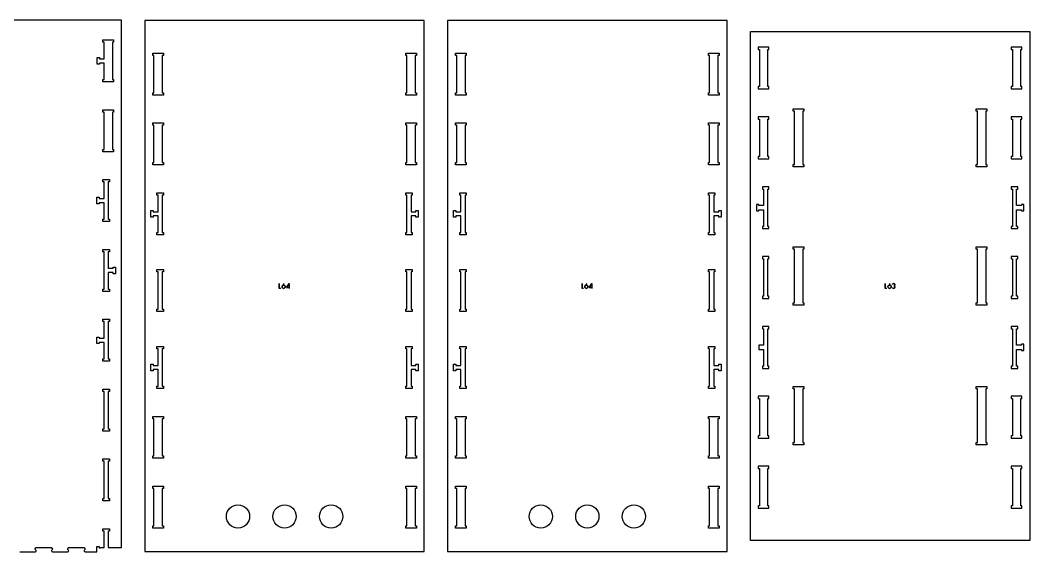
# Model space of a CAD drawing. Extents: x -8400 to 9125, y -4246 to 4193.
# Drawn here: x 1765 to 6100, y -1142 to 1142 of the extents above; entities that cross this region are included whole.
import ezdxf

# ---------------------------------------------------------------- set-up
doc = ezdxf.new("R2010")
doc.units = 0
for name, color, linetype in [('CUTS', 7, 'CONTINUOUS'), ('OUTLINES', 7, 'CONTINUOUS'), ('TAGS', 7, 'CONTINUOUS')]:
    doc.layers.add(name, color=color, linetype=linetype)

msp = doc.modelspace()

# ---------------------------------------------------------------- linework, layer by layer
at = {"layer": 'CUTS', "color": 4}
for points in [[(2166, 886.9), (2166, 876.9), (2120, 876.9), (2120, 886.9), (2125, 886.9), (2125, 957.9), (2105, 957.9), (2105, 952.9), (2095, 952.9), (2095, 980.9), (2105, 980.9), (2105, 975.9), (2125, 975.9), (2125, 1046.9), (2120, 1046.9), (2120, 1056.9), (2166, 1056.9), (2166, 1046.9), (2161, 1046.9), (2161, 886.9)], [(2375, 830.3), (2380, 830.3), (2380, 820.3), (2334, 820.3), (2334, 830.3), (2339, 830.3), (2339, 990.3), (2334, 990.3), (2334, 1000.3), (2380, 1000.3), (2380, 990.3), (2375, 990.3)], [(3425, 830.3), (3425, 990.3), (3420, 990.3), (3420, 1000.3), (3466, 1000.3), (3466, 990.3), (3461, 990.3), (3461, 830.3), (3466, 830.3), (3466, 820.3), (3420, 820.3), (3420, 830.3)], [(3675, 830.3), (3680, 830.3), (3680, 820.3), (3634, 820.3), (3634, 830.3), (3639, 830.3), (3639, 990.3), (3634, 990.3), (3634, 1000.3), (3680, 1000.3), (3680, 990.3), (3675, 990.3)], [(4725, 830.3), (4725, 990.3), (4720, 990.3), (4720, 1000.3), (4766, 1000.3), (4766, 990.3), (4761, 990.3), (4761, 830.3), (4766, 830.3), (4766, 820.3), (4720, 820.3), (4720, 830.3)], [(4975, 1016.3), (4980, 1016.3), (4980, 1026.3), (4934, 1026.3), (4934, 1016.3), (4939, 1016.3), (4939, 856.3), (4934, 856.3), (4934, 846.3), (4980, 846.3), (4980, 856.3), (4975, 856.3)], [(6025, 856.3), (6020, 856.3), (6020, 846.3), (6066, 846.3), (6066, 856.3), (6061, 856.3), (6061, 1016.3), (6066, 1016.3), (6066, 1026.3), (6061, 1026.3), (6020, 1026.3), (6020, 1016.3), (6025, 1016.3)], [(2161, 746.9), (2161, 586.9), (2166, 586.9), (2166, 576.9), (2120, 576.9), (2120, 586.9), (2125, 586.9), (2125, 746.9), (2120, 746.9), (2120, 756.9), (2166, 756.9), (2166, 746.9)], [(5089, 751.3), (5084, 751.3), (5084, 761.3), (5130, 761.3), (5130, 751.3), (5125, 751.3), (5125, 521.3), (5130, 521.3), (5130, 511.3), (5084, 511.3), (5084, 521.3), (5089, 521.3)], [(5875, 751.3), (5870, 751.3), (5870, 761.3), (5916, 761.3), (5916, 751.3), (5911, 751.3), (5911, 521.3), (5916, 521.3), (5916, 511.3), (5870, 511.3), (5870, 521.3), (5875, 521.3)], [(2380, 690.3), (2375, 690.3), (2375, 530.3), (2380, 530.3), (2380, 520.3), (2334, 520.3), (2334, 530.3), (2339, 530.3), (2339, 690.3), (2334, 690.3), (2334, 700.3), (2380, 700.3)], [(3425, 690.3), (3420, 690.3), (3420, 700.3), (3466, 700.3), (3466, 690.3), (3461, 690.3), (3461, 530.3), (3466, 530.3), (3466, 520.3), (3420, 520.3), (3420, 530.3), (3425, 530.3)], [(3680, 690.3), (3675, 690.3), (3675, 530.3), (3680, 530.3), (3680, 520.3), (3634, 520.3), (3634, 530.3), (3639, 530.3), (3639, 690.3), (3634, 690.3), (3634, 700.3), (3680, 700.3)], [(4725, 690.3), (4720, 690.3), (4720, 700.3), (4766, 700.3), (4766, 690.3), (4761, 690.3), (4761, 530.3), (4766, 530.3), (4766, 520.3), (4720, 520.3), (4720, 530.3), (4725, 530.3)], [(4980, 716.3), (4980, 726.3), (4934, 726.3), (4934, 716.3), (4939, 716.3), (4939, 556.3), (4934, 556.3), (4934, 546.3), (4980, 546.3), (4980, 556.3), (4975, 556.3), (4975, 716.3)], [(6020, 726.3), (6020, 716.3), (6025, 716.3), (6025, 556.3), (6020, 556.3), (6020, 546.3), (6066, 546.3), (6066, 556.3), (6061, 556.3), (6061, 716.3), (6066, 716.3), (6066, 726.3)], [(2148, 456.9), (2148, 446.9), (2143, 446.9), (2143, 286.9), (2148, 286.9), (2148, 276.9), (2120, 276.9), (2120, 286.9), (2125, 286.9), (2125, 357.9), (2104, 357.9), (2104, 352.9), (2094, 352.9), (2094, 380.9), (2104, 380.9), (2104, 375.9), (2125, 375.9), (2125, 446.9), (2120, 446.9), (2120, 456.9)], [(2357, 390.3), (2352, 390.3), (2352, 400.3), (2380, 400.3), (2380, 390.3), (2375, 390.3), (2375, 230.3), (2380, 230.3), (2380, 220.3), (2352, 220.3), (2352, 230.3), (2357, 230.3), (2357, 301.3), (2336, 301.3), (2336, 296.3), (2326, 296.3), (2326, 324.3), (2336, 324.3), (2336, 319.3), (2357, 319.3)], [(3464, 296.3), (3464, 301.3), (3443, 301.3), (3443, 230.3), (3448, 230.3), (3448, 220.3), (3420, 220.3), (3420, 230.3), (3425, 230.3), (3425, 390.3), (3420, 390.3), (3420, 400.3), (3448, 400.3), (3448, 390.3), (3443, 390.3), (3443, 319.3), (3464, 319.3), (3464, 324.3), (3474, 324.3), (3474, 296.3)], [(3657, 390.3), (3652, 390.3), (3652, 400.3), (3680, 400.3), (3680, 390.3), (3675, 390.3), (3675, 230.3), (3680, 230.3), (3680, 220.3), (3652, 220.3), (3652, 230.3), (3657, 230.3), (3657, 301.3), (3636, 301.3), (3636, 296.3), (3626, 296.3), (3626, 324.3), (3636, 324.3), (3636, 319.3), (3657, 319.3)], [(4764, 296.3), (4764, 301.3), (4743, 301.3), (4743, 230.3), (4748, 230.3), (4748, 220.3), (4720, 220.3), (4720, 230.3), (4725, 230.3), (4725, 390.3), (4720, 390.3), (4720, 400.3), (4748, 400.3), (4748, 390.3), (4743, 390.3), (4743, 319.3), (4764, 319.3), (4764, 324.3), (4774, 324.3), (4774, 296.3)], [(4936, 322.3), (4936, 327.3), (4957, 327.3), (4957, 256.3), (4952, 256.3), (4952, 246.3), (4980, 246.3), (4980, 256.3), (4975, 256.3), (4975, 416.3), (4980, 416.3), (4980, 426.3), (4952, 426.3), (4952, 416.3), (4957, 416.3), (4957, 345.3), (4936, 345.3), (4936, 350.3), (4926, 350.3), (4926, 322.3)], [(6074, 322.3), (6074, 350.3), (6064, 350.3), (6064, 345.3), (6043, 345.3), (6043, 416.3), (6048, 416.3), (6048, 426.3), (6020, 426.3), (6020, 416.3), (6025, 416.3), (6025, 256.3), (6020, 256.3), (6020, 246.3), (6048, 246.3), (6048, 256.3), (6043, 256.3), (6043, 327.3), (6064, 327.3), (6064, 322.3)], [(2164, 75.9), (2164, 80.9), (2174, 80.9), (2174, 52.9), (2164, 52.9), (2164, 57.9), (2143, 57.9), (2143, -13.1), (2148, -13.1), (2148, -23.1), (2120, -23.1), (2120, -13.1), (2125, -13.1), (2125, 146.9), (2120, 146.9), (2120, 156.9), (2148, 156.9), (2148, 146.9), (2143, 146.9), (2143, 75.9)], [(5089, 158.3), (5084, 158.3), (5084, 168.3), (5130, 168.3), (5130, 158.3), (5125, 158.3), (5125, -71.7), (5130, -71.7), (5130, -81.7), (5084, -81.7), (5084, -71.7), (5089, -71.7)], [(5875, 158.3), (5870, 158.3), (5870, 168.3), (5916, 168.3), (5916, 158.3), (5911, 158.3), (5911, -71.7), (5916, -71.7), (5916, -81.7), (5870, -81.7), (5870, -71.7), (5875, -71.7)], [(4957, 116.3), (4957, -43.7), (4952, -43.7), (4952, -53.7), (4980, -53.7), (4980, -43.7), (4975, -43.7), (4975, 116.3), (4980, 116.3), (4980, 126.3), (4952, 126.3), (4952, 116.3)], [(6020, -43.7), (6020, -53.7), (6048, -53.7), (6048, -43.7), (6043, -43.7), (6043, 116.3), (6048, 116.3), (6048, 126.3), (6020, 126.3), (6020, 116.3), (6025, 116.3), (6025, -43.7)], [(2352, -99.8), (2357, -99.8), (2357, 60.2), (2352, 60.2), (2352, 70.2), (2380, 70.2), (2380, 60.2), (2375, 60.2), (2375, -99.8), (2380, -99.8), (2380, -109.8), (2352, -109.8)], [(3420, 70.2), (3448, 70.2), (3448, 60.2), (3443, 60.2), (3443, -99.8), (3448, -99.8), (3448, -109.8), (3420, -109.8), (3420, -99.8), (3425, -99.8), (3425, 60.2), (3420, 60.2)], [(3652, -99.8), (3657, -99.8), (3657, 60.2), (3652, 60.2), (3652, 70.2), (3680, 70.2), (3680, 60.2), (3675, 60.2), (3675, -99.8), (3680, -99.8), (3680, -109.8), (3652, -109.8)], [(4720, 70.2), (4748, 70.2), (4748, 60.2), (4743, 60.2), (4743, -99.8), (4748, -99.8), (4748, -109.8), (4720, -109.8), (4720, -99.8), (4725, -99.8), (4725, 60.2), (4720, 60.2)], [(2120, -323.1), (2120, -313.1), (2125, -313.1), (2125, -242.1), (2104, -242.1), (2104, -247.1), (2094, -247.1), (2094, -219.1), (2104, -219.1), (2104, -224.1), (2125, -224.1), (2125, -153.1), (2120, -153.1), (2120, -143.1), (2148, -143.1), (2148, -153.1), (2143, -153.1), (2143, -313.1), (2148, -313.1), (2148, -323.1)], [(4980, -183.7), (4980, -173.7), (4952, -173.7), (4952, -183.7), (4957, -183.7), (4957, -254.7), (4936, -254.7), (4936, -272.7), (4957, -272.7), (4957, -343.7), (4952, -343.7), (4952, -353.7), (4980, -353.7), (4980, -343.7), (4975, -343.7), (4975, -183.7)], [(6043, -183.7), (6048, -183.7), (6048, -173.7), (6020, -173.7), (6020, -183.7), (6025, -183.7), (6025, -343.7), (6020, -343.7), (6020, -353.7), (6048, -353.7), (6048, -343.7), (6043, -343.7), (6043, -272.7), (6064, -272.7), (6064, -277.7), (6074, -277.7), (6074, -249.7), (6064, -249.7), (6064, -254.7), (6043, -254.7)], [(2380, -269.9), (2375, -269.9), (2375, -429.9), (2380, -429.9), (2380, -439.9), (2352, -439.9), (2352, -429.9), (2357, -429.9), (2357, -358.9), (2336, -358.9), (2336, -363.9), (2326, -363.9), (2326, -335.9), (2336, -335.9), (2336, -340.9), (2357, -340.9), (2357, -269.9), (2352, -269.9), (2352, -259.9), (2380, -259.9)], [(3448, -269.9), (3443, -269.9), (3443, -340.9), (3464, -340.9), (3464, -335.9), (3474, -335.9), (3474, -363.9), (3464, -363.9), (3464, -358.9), (3443, -358.9), (3443, -429.9), (3448, -429.9), (3448, -439.9), (3420, -439.9), (3420, -429.9), (3425, -429.9), (3425, -269.9), (3420, -269.9), (3420, -259.9), (3448, -259.9)], [(3680, -269.9), (3675, -269.9), (3675, -429.9), (3680, -429.9), (3680, -439.9), (3652, -439.9), (3652, -429.9), (3657, -429.9), (3657, -358.9), (3636, -358.9), (3636, -363.9), (3626, -363.9), (3626, -335.9), (3636, -335.9), (3636, -340.9), (3657, -340.9), (3657, -269.9), (3652, -269.9), (3652, -259.9), (3680, -259.9)], [(4748, -269.9), (4743, -269.9), (4743, -340.9), (4764, -340.9), (4764, -335.9), (4774, -335.9), (4774, -363.9), (4764, -363.9), (4764, -358.9), (4743, -358.9), (4743, -429.9), (4748, -429.9), (4748, -439.9), (4720, -439.9), (4720, -429.9), (4725, -429.9), (4725, -269.9), (4720, -269.9), (4720, -259.9), (4748, -259.9)], [(5089, -441.7), (5084, -441.7), (5084, -431.7), (5130, -431.7), (5130, -441.7), (5125, -441.7), (5125, -671.7), (5130, -671.7), (5130, -681.7), (5084, -681.7), (5084, -671.7), (5089, -671.7)], [(5875, -441.7), (5870, -441.7), (5870, -431.7), (5916, -431.7), (5916, -441.7), (5911, -441.7), (5911, -671.7), (5916, -671.7), (5916, -681.7), (5870, -681.7), (5870, -671.7), (5875, -671.7)], [(2148, -443.1), (2148, -453.1), (2143, -453.1), (2143, -613.1), (2148, -613.1), (2148, -623.1), (2120, -623.1), (2120, -613.1), (2125, -613.1), (2125, -453.1), (2120, -453.1), (2120, -443.1)], [(4934, -483.7), (4939, -483.7), (4939, -643.7), (4934, -643.7), (4934, -653.7), (4980, -653.7), (4980, -643.7), (4975, -643.7), (4975, -483.7), (4980, -483.7), (4980, -473.7), (4934, -473.7)], [(6066, -473.7), (6020, -473.7), (6020, -483.7), (6025, -483.7), (6025, -643.7), (6020, -643.7), (6020, -653.7), (6066, -653.7), (6066, -643.7), (6061, -643.7), (6061, -483.7), (6066, -483.7)], [(2380, -729.9), (2380, -739.9), (2334, -739.9), (2334, -729.9), (2339, -729.9), (2339, -569.9), (2334, -569.9), (2334, -559.9), (2380, -559.9), (2380, -569.9), (2375, -569.9), (2375, -729.9)], [(3466, -559.9), (3466, -569.9), (3461, -569.9), (3461, -729.9), (3466, -729.9), (3466, -739.9), (3420, -739.9), (3420, -729.9), (3425, -729.9), (3425, -569.9), (3420, -569.9), (3420, -559.9)], [(3680, -729.9), (3680, -739.9), (3634, -739.9), (3634, -729.9), (3639, -729.9), (3639, -569.9), (3634, -569.9), (3634, -559.9), (3680, -559.9), (3680, -569.9), (3675, -569.9), (3675, -729.9)], [(4766, -559.9), (4766, -569.9), (4761, -569.9), (4761, -729.9), (4766, -729.9), (4766, -739.9), (4720, -739.9), (4720, -729.9), (4725, -729.9), (4725, -569.9), (4720, -569.9), (4720, -559.9)], [(2148, -913.1), (2148, -923.1), (2120, -923.1), (2120, -913.1), (2125, -913.1), (2125, -753.1), (2120, -753.1), (2120, -743.1), (2148, -743.1), (2148, -753.1), (2143, -753.1), (2143, -913.1)], [(4975, -783.7), (4980, -783.7), (4980, -773.7), (4934, -773.7), (4934, -783.7), (4939, -783.7), (4939, -943.7), (4934, -943.7), (4934, -953.7), (4980, -953.7), (4980, -943.7), (4975, -943.7)], [(6025, -783.7), (6025, -943.7), (6020, -943.7), (6020, -953.7), (6066, -953.7), (6066, -943.7), (6061, -943.7), (6061, -783.7), (6066, -783.7), (6066, -773.7), (6020, -773.7), (6020, -783.7)], [(2375, -869.9), (2375, -1029.9), (2380, -1029.9), (2380, -1039.9), (2334, -1039.9), (2334, -1029.9), (2339, -1029.9), (2339, -869.9), (2334, -869.9), (2334, -859.9), (2380, -859.9), (2380, -869.9)], [(3420, -869.9), (3420, -859.9), (3466, -859.9), (3466, -869.9), (3461, -869.9), (3461, -1029.9), (3466, -1029.9), (3466, -1039.9), (3420, -1039.9), (3420, -1029.9), (3425, -1029.9), (3425, -869.9)], [(3675, -869.9), (3675, -1029.9), (3680, -1029.9), (3680, -1039.9), (3634, -1039.9), (3634, -1029.9), (3639, -1029.9), (3639, -869.9), (3634, -869.9), (3634, -859.9), (3680, -859.9), (3680, -869.9)], [(4720, -869.9), (4720, -859.9), (4766, -859.9), (4766, -869.9), (4761, -869.9), (4761, -1029.9), (4766, -1029.9), (4766, -1039.9), (4720, -1039.9), (4720, -1029.9), (4725, -1029.9), (4725, -869.9)]]:
    msp.add_lwpolyline(points, close=True, dxfattribs=at)
for centre in [(2700, -989.9), (2900, -989.9), (3100, -989.9), (4000, -989.9), (4200, -989.9), (4400, -989.9)]:
    msp.add_circle(centre, 50, dxfattribs=at)
at = {"layer": 'OUTLINES', "color": 5}
msp.add_lwpolyline([(1763.3, -1141.7), (1764.8, -1141.9), (1828.5, -1141.9), (1829.9, -1141.6), (1831.2, -1140.9), (1832.3, -1139.8), (1832.9, -1138.5), (1833.1, -1137.1), (1832.8, -1135.6), (1832, -1134.3), (1829.8, -1132.3), (1828.9, -1130.8), (1828.6, -1129.1), (1828.8, -1127.6), (1829.5, -1126.1), (1830.7, -1124.9), (1832.2, -1124.1), (1833.7, -1123.9), (1897.4, -1123.9), (1899, -1124.1), (1900.5, -1124.8), (1901.7, -1125.9), (1902.5, -1127.3), (1902.9, -1128.8), (1902.8, -1130.5), (1902.2, -1132), (1900.4, -1134.4), (1899.8, -1135.9), (1899.8, -1137.4), (1900.1, -1138.8), (1900.8, -1140), (1901.9, -1141), (1903.3, -1141.7), (1904.7, -1141.9), (1968.4, -1141.9), (1969.8, -1141.6), (1971.2, -1140.9), (1972.2, -1139.8), (1972.9, -1138.5), (1973, -1137.1), (1972.8, -1135.6), (1972, -1134.3), (1969.7, -1132.3), (1968.9, -1130.8), (1968.6, -1129.1), (1968.8, -1127.6), (1969.5, -1126.1), (1970.6, -1124.9), (1972.1, -1124.1), (1973.7, -1123.9), (2037.4, -1123.9), (2039, -1124.1), (2040.5, -1124.8), (2041.7, -1125.9), (2042.5, -1127.3), (2042.9, -1128.8), (2042.8, -1130.5), (2042.2, -1132), (2040.3, -1134.4), (2039.8, -1135.9), (2039.7, -1137.4), (2040, -1138.8), (2040.8, -1140), (2041.9, -1141), (2043.2, -1141.7), (2044.7, -1141.9), (2094, -1141.9), (2094, -1119.1), (2104, -1119.1), (2104, -1124.1), (2109.5, -1124.1), (2111, -1123.9), (2125, -1123.9), (2125, -1053.1), (2120, -1053.1), (2120, -1043.1), (2148, -1043.1), (2148, -1053.1), (2143, -1053.1), (2143, -1123.9), (2200, -1123.9), (2200, 1141.9), (1000, 1141.9)], dxfattribs=at)
for points in [[(2300, 1139.9), (2300, -1139.9), (3500, -1139.9), (3500, 1139.9)], [(3600, 1139.9), (3600, -1139.9), (4800, -1139.9), (4800, 1139.9)], [(4900, -1093.3), (4900, 1093.3), (4975, 1093.3), (6061, 1093.3), (6100, 1093.3), (6100, -1093.3)]]:
    msp.add_lwpolyline(points, close=True, dxfattribs=at)
at = {"layer": 'TAGS', "color": 2}
for points in [[(2883.6, -10.3), (2877.3, -10.3), (2877.3, 10.3), (2877.3, -10.3)], [(2896.9, 10.3), (2893.7, 5.7), (2892.4, 3.9), (2891.3, 2.3), (2890.4, 1), (2889.9, 0.3), (2889, -3.3), (2889.5, -6), (2891, -8.2), (2893.2, -9.7), (2895.9, -10.3), (2898.6, -9.7), (2900.8, -8.2), (2902.3, -6), (2902.8, -3.3), (2902.3, -0.6), (2900.8, 1.6), (2898.6, 3.1), (2895.9, 3.7), (2892.4, 2.7), (2889.9, 0.3), (2892.4, 2.7), (2895.9, 3.7), (2898.6, 3.1), (2900.8, 1.6), (2902.3, -0.6), (2902.8, -3.3), (2902.3, -6), (2900.8, -8.2), (2898.6, -9.7), (2895.9, -10.3), (2893.2, -9.7), (2891, -8.2), (2889.5, -6), (2889, -3.3), (2889.9, 0.3), (2890.4, 1), (2891.3, 2.3), (2892.4, 3.9), (2893.7, 5.7)], [(2919.4, 10.3), (2908.3, -6.4), (2922.7, -6.4), (2908.3, -6.4), (2919.4, 10.3), (2919.4, -10.3)], [(4183.6, -10.3), (4177.3, -10.3), (4177.3, 10.3), (4177.3, -10.3)], [(4196.9, 10.3), (4193.7, 5.7), (4192.4, 3.9), (4191.3, 2.3), (4190.4, 1), (4189.9, 0.3), (4189, -3.3), (4189.5, -6), (4191, -8.2), (4193.2, -9.7), (4195.9, -10.3), (4198.6, -9.7), (4200.8, -8.2), (4202.3, -6), (4202.8, -3.3), (4202.3, -0.6), (4200.8, 1.6), (4198.6, 3.1), (4195.9, 3.7), (4192.4, 2.7), (4189.9, 0.3), (4192.4, 2.7), (4195.9, 3.7), (4198.6, 3.1), (4200.8, 1.6), (4202.3, -0.6), (4202.8, -3.3), (4202.3, -6), (4200.8, -8.2), (4198.6, -9.7), (4195.9, -10.3), (4193.2, -9.7), (4191, -8.2), (4189.5, -6), (4189, -3.3), (4189.9, 0.3), (4190.4, 1), (4191.3, 2.3), (4192.4, 3.9), (4193.7, 5.7)], [(4219.4, 10.3), (4208.3, -6.4), (4222.7, -6.4), (4208.3, -6.4), (4219.4, 10.3), (4219.4, -10.3)], [(5485.4, -10.3), (5479.1, -10.3), (5479.1, 10.3), (5479.1, -10.3)], [(5498.7, 10.3), (5495.5, 5.7), (5494.2, 3.9), (5493.1, 2.3), (5492.2, 1), (5491.7, 0.3), (5490.8, -3.3), (5491.3, -6), (5492.8, -8.2), (5495, -9.7), (5497.7, -10.3), (5500.4, -9.7), (5502.6, -8.2), (5504.1, -6), (5504.6, -3.3), (5504.1, -0.6), (5502.6, 1.6), (5500.4, 3.1), (5497.7, 3.7), (5494.2, 2.7), (5491.7, 0.3), (5494.2, 2.7), (5497.7, 3.7), (5500.4, 3.1), (5502.6, 1.6), (5504.1, -0.6), (5504.6, -3.3), (5504.1, -6), (5502.6, -8.2), (5500.4, -9.7), (5497.7, -10.3), (5495, -9.7), (5492.8, -8.2), (5491.3, -6), (5490.8, -3.3), (5491.7, 0.3), (5492.2, 1), (5493.1, 2.3), (5494.2, 3.9), (5495.5, 5.7)], [(5510.1, -6.3), (5510.5, -7.6), (5511.4, -8.9), (5512.9, -9.9), (5515.1, -10.3), (5519.4, -9), (5520.9, -5), (5520.5, -2.6), (5519.3, -0.9), (5517.7, 0.1), (5515.9, 0.4), (5517.7, 0.8), (5519.2, 1.9), (5520.2, 3.6), (5520.6, 5.7), (5520.6, 6.5), (5520.4, 7.5), (5520, 8.5), (5519.3, 9.4), (5518, 10), (5516.1, 10.3), (5513.4, 9.9), (5511.9, 8.9), (5511.1, 7.5), (5510.8, 6.2), (5511.1, 7.5), (5511.9, 8.9), (5513.4, 9.9), (5516.1, 10.3), (5518, 10), (5519.3, 9.4), (5520, 8.5), (5520.4, 7.5), (5520.6, 6.5), (5520.6, 5.7), (5520.2, 3.6), (5519.2, 1.9), (5517.7, 0.8), (5515.9, 0.4), (5517.7, 0.1), (5519.3, -0.9), (5520.5, -2.6), (5520.9, -5), (5519.4, -9), (5515.1, -10.3), (5512.9, -9.9), (5511.4, -8.9), (5510.5, -7.6)]]:
    msp.add_lwpolyline(points, dxfattribs=at)

doc.saveas('drawing.dxf')
